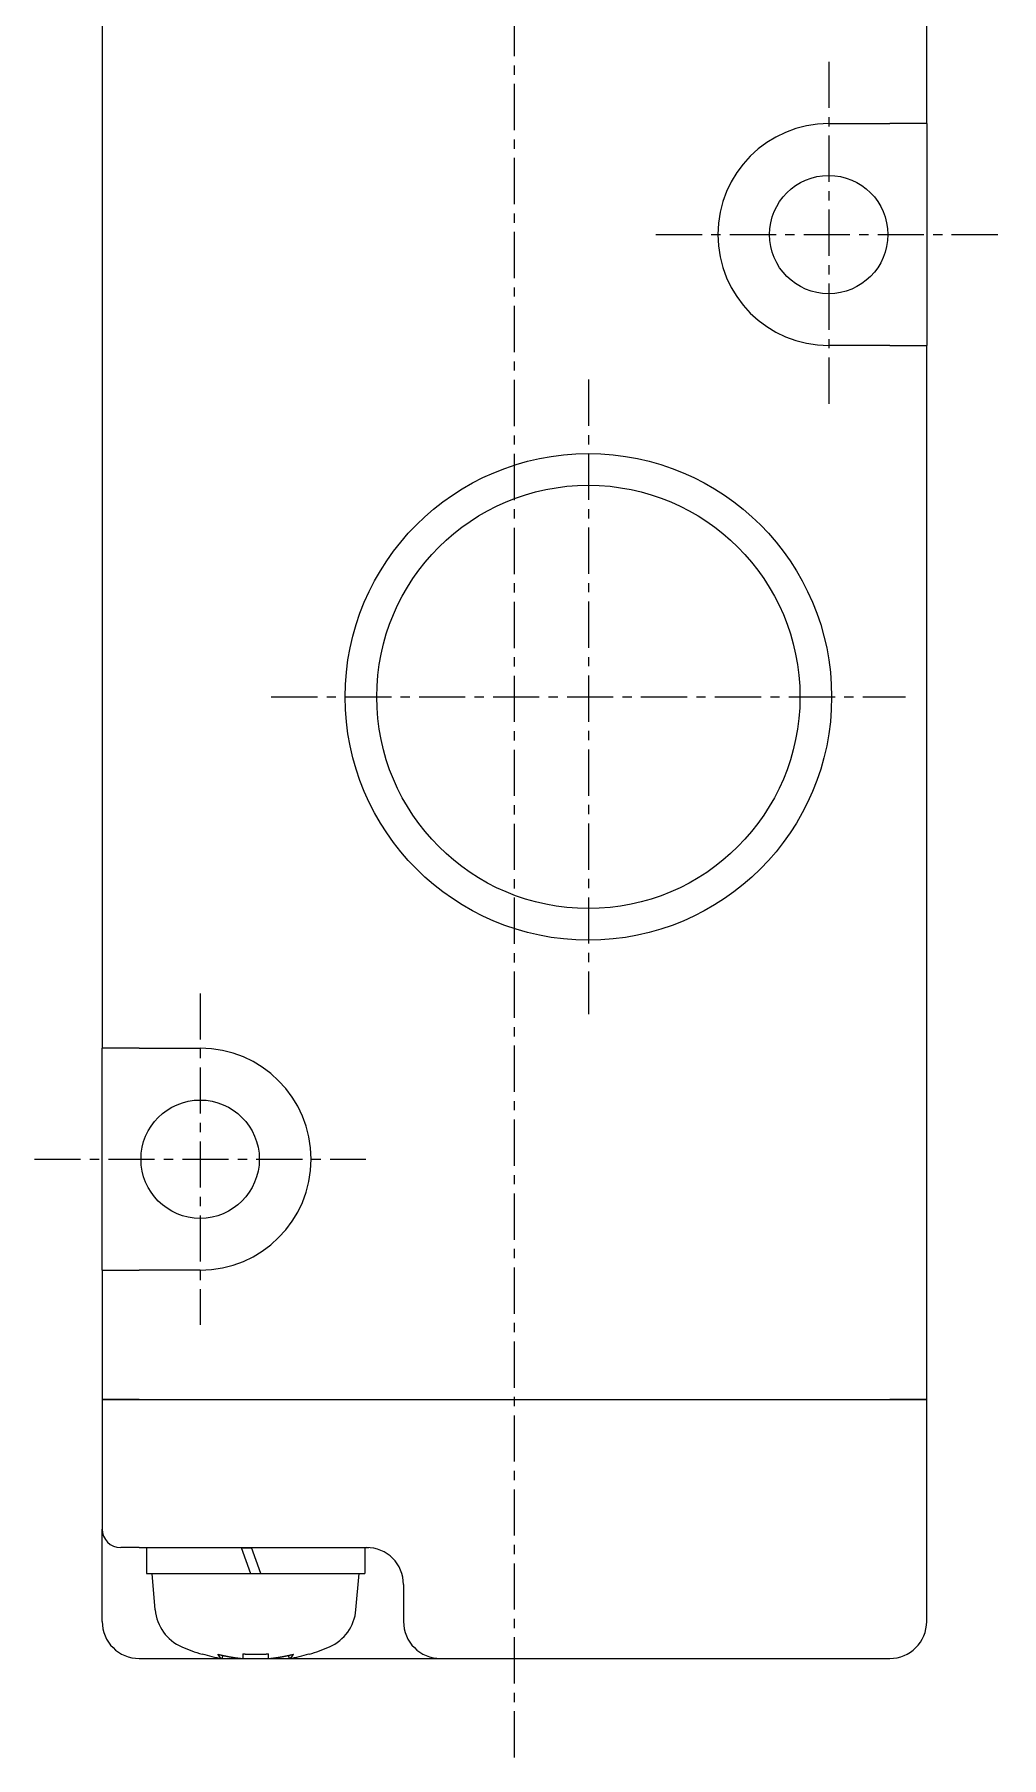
# Model space of a CAD drawing. Extents: x -37 to 246, y -173 to 93.
# Drawn here: x 28.8 to 54.96, y -127.27 to -80.68 of the extents above; entities that cross this region are included whole.
import ezdxf

# ---------------------------------------------------------------- set-up
doc = ezdxf.new("R2010")
doc.units = 0
doc.linetypes.add('CENTER', pattern=[2, 1.25, -0.25, 0.25, -0.25])
doc.layers.get('0').update_dxf_attribs({"linetype": 'CONTINUOUS'})
doc.layers.add('CENTER', color=1, linetype='CENTER')

msp = doc.modelspace()

# ---------------------------------------------------------------- linework, layer by layer
at = {"color": 7, "linetype": 'CONTINUOUS'}
for p, q in [((30.633, -79.595), (30.633, -108.095)), ((52.933, -83.095), (52.933, -79.595)), ((50.283, -83.095), (51.933, -83.095)), ((52.933, -83.095), (51.933, -83.095)), ((52.933, -83.095), (52.933, -89.095)), ((51.933, -89.095), (50.283, -89.095)), ((51.933, -89.095), (52.933, -89.095)), ((52.933, -117.595), (52.933, -89.095)), ((30.633, -114.095), (30.633, -108.095)), ((31.633, -108.095), (30.633, -108.095)), ((31.633, -108.095), (33.283, -108.095)), ((30.633, -114.095), (30.633, -117.595)), ((30.633, -114.095), (31.633, -114.095)), ((33.283, -114.095), (31.633, -114.095)), ((30.633, -117.595), (30.633, -121.095)), ((30.633, -117.595), (31.633, -117.595)), ((31.633, -117.595), (30.633, -117.595)), ((31.633, -117.595), (51.933, -117.595)), ((51.933, -117.595), (52.933, -117.595)), ((52.933, -117.595), (51.933, -117.595)), ((52.933, -123.595), (52.933, -117.595)), ((30.633, -123.595), (30.633, -121.095)), ((31.633, -121.595), (31.133, -121.595)), ((31.633, -121.595), (37.847, -121.595)), ((31.833, -121.595), (31.833, -122.295)), ((34.389, -121.595), (34.643, -122.295)), ((34.923, -122.295), (34.669, -121.595)), ((37.733, -121.595), (37.733, -122.295)), ((34.391, -121.602), (34.671, -121.602)), ((31.833, -122.295), (34.643, -122.295)), ((32.07, -123.284), (31.983, -122.295)), ((34.643, -122.295), (34.923, -122.295)), ((34.923, -122.295), (37.733, -122.295)), ((37.497, -123.284), (37.583, -122.295)), ((38.783, -122.595), (38.783, -123.595)), ((31.633, -124.595), (51.933, -124.595)), ((33.341, -124.47), (33.333, -124.481)), ((33.898, -124.513), (33.865, -124.598)), ((33.866, -124.595), (34.411, -124.595)), ((34.434, -124.47), (34.434, -124.598)), ((34.434, -124.595), (34.783, -124.595)), ((34.783, -124.595), (35.132, -124.595)), ((35.132, -124.598), (35.132, -124.47)), ((35.156, -124.595), (35.701, -124.595)), ((35.702, -124.598), (35.668, -124.513)), ((36.233, -124.481), (36.226, -124.47))]:
    msp.add_line(p, q, dxfattribs=at)
for points in [[(33.758, -124.481, 0), (33.763, -124.482, 0), (33.769, -124.483, 0), (33.774, -124.484, 0), (33.779, -124.486, 0), (33.784, -124.487, 0), (33.789, -124.488, 0), (33.795, -124.489, 0), (33.8, -124.491, 0), (33.805, -124.492, 0), (33.81, -124.493, 0), (33.816, -124.494, 0), (33.821, -124.495, 0), (33.826, -124.497, 0), (33.831, -124.498, 0), (33.837, -124.499, 0), (33.842, -124.5, 0), (33.847, -124.501, 0), (33.852, -124.503, 0), (33.858, -124.504, 0), (33.863, -124.505, 0), (33.868, -124.506, 0), (33.873, -124.507, 0), (33.879, -124.508, 0), (33.884, -124.509, 0), (33.889, -124.511, 0), (33.895, -124.512, 0), (33.9, -124.513, 0), (33.905, -124.514, 0), (33.91, -124.515, 0), (33.916, -124.516, 0), (33.921, -124.517, 0), (33.926, -124.518, 0), (33.931, -124.519, 0), (33.937, -124.521, 0), (33.942, -124.522, 0), (33.947, -124.523, 0), (33.952, -124.524, 0), (33.958, -124.525, 0), (33.963, -124.526, 0), (33.968, -124.527, 0), (33.974, -124.528, 0), (33.979, -124.529, 0), (33.984, -124.53, 0), (33.989, -124.531, 0), (33.995, -124.532, 0), (34, -124.533, 0), (34.005, -124.534, 0), (34.01, -124.535, 0), (34.016, -124.536, 0), (34.021, -124.537, 0), (34.026, -124.538, 0), (34.032, -124.539, 0), (34.037, -124.54, 0), (34.042, -124.541, 0), (34.047, -124.542, 0), (34.053, -124.543, 0), (34.058, -124.544, 0), (34.063, -124.545, 0), (34.069, -124.546, 0), (34.074, -124.547, 0), (34.079, -124.548, 0), (34.084, -124.549, 0), (34.09, -124.55, 0), (34.095, -124.551, 0), (34.1, -124.552, 0), (34.105, -124.552, 0), (34.111, -124.553, 0), (34.116, -124.554, 0), (34.121, -124.555, 0), (34.127, -124.556, 0), (34.132, -124.557, 0), (34.137, -124.558, 0), (34.143, -124.559, 0), (34.148, -124.56, 0), (34.153, -124.56, 0), (34.158, -124.561, 0), (34.164, -124.562, 0), (34.169, -124.563, 0), (34.174, -124.564, 0), (34.18, -124.565, 0), (34.185, -124.565, 0), (34.19, -124.566, 0), (34.196, -124.567, 0), (34.201, -124.568, 0), (34.206, -124.569, 0), (34.211, -124.569, 0), (34.217, -124.57, 0), (34.222, -124.571, 0), (34.227, -124.572, 0), (34.233, -124.573, 0), (34.238, -124.573, 0), (34.243, -124.574, 0), (34.248, -124.575, 0), (34.254, -124.576, 0), (34.259, -124.576, 0), (34.264, -124.577, 0), (34.27, -124.578, 0), (34.275, -124.579, 0), (34.28, -124.579, 0), (34.286, -124.58, 0), (34.291, -124.581, 0), (34.296, -124.581, 0), (34.302, -124.582, 0), (34.307, -124.583, 0), (34.312, -124.584, 0), (34.318, -124.584, 0), (34.323, -124.585, 0), (34.328, -124.586, 0), (34.333, -124.586, 0), (34.339, -124.587, 0), (34.344, -124.588, 0), (34.349, -124.588, 0), (34.355, -124.589, 0), (34.36, -124.59, 0), (34.365, -124.59, 0), (34.371, -124.591, 0), (34.376, -124.591, 0), (34.381, -124.592, 0), (34.386, -124.593, 0), (34.392, -124.593, 0), (34.397, -124.594, 0), (34.403, -124.595, 0), (34.408, -124.595, 0), (34.413, -124.596, 0), (34.418, -124.596, 0), (34.424, -124.597, 0), (34.429, -124.597, 0), (34.434, -124.598, 0)], [(33.758, -124.481, 0), (33.759, -124.482, 0), (33.759, -124.483, 0), (33.76, -124.484, 0), (33.761, -124.486, 0), (33.761, -124.487, 0), (33.762, -124.488, 0), (33.763, -124.489, 0), (33.764, -124.491, 0), (33.764, -124.492, 0), (33.765, -124.493, 0), (33.766, -124.494, 0), (33.767, -124.495, 0), (33.767, -124.497, 0), (33.768, -124.498, 0), (33.769, -124.499, 0), (33.769, -124.5, 0), (33.77, -124.501, 0), (33.771, -124.503, 0), (33.772, -124.504, 0), (33.772, -124.505, 0), (33.773, -124.506, 0), (33.774, -124.507, 0), (33.775, -124.508, 0), (33.775, -124.509, 0), (33.776, -124.511, 0), (33.777, -124.512, 0), (33.778, -124.513, 0), (33.778, -124.514, 0), (33.779, -124.515, 0), (33.78, -124.516, 0), (33.781, -124.517, 0), (33.781, -124.518, 0), (33.782, -124.519, 0), (33.783, -124.521, 0), (33.784, -124.522, 0), (33.784, -124.523, 0), (33.785, -124.524, 0), (33.786, -124.525, 0), (33.787, -124.526, 0), (33.787, -124.527, 0), (33.788, -124.528, 0), (33.789, -124.529, 0), (33.79, -124.53, 0), (33.791, -124.531, 0), (33.791, -124.532, 0), (33.792, -124.533, 0), (33.793, -124.534, 0), (33.794, -124.535, 0), (33.795, -124.536, 0), (33.795, -124.537, 0), (33.796, -124.538, 0), (33.797, -124.539, 0), (33.798, -124.54, 0), (33.799, -124.541, 0), (33.799, -124.542, 0), (33.8, -124.543, 0), (33.801, -124.544, 0), (33.802, -124.545, 0), (33.803, -124.546, 0), (33.803, -124.547, 0), (33.804, -124.548, 0), (33.805, -124.549, 0), (33.806, -124.55, 0), (33.807, -124.551, 0), (33.808, -124.552, 0), (33.809, -124.552, 0), (33.809, -124.553, 0), (33.81, -124.554, 0), (33.811, -124.555, 0), (33.812, -124.556, 0), (33.813, -124.557, 0), (33.814, -124.558, 0), (33.815, -124.559, 0), (33.815, -124.56, 0), (33.816, -124.56, 0), (33.817, -124.561, 0), (33.818, -124.562, 0), (33.819, -124.563, 0), (33.82, -124.564, 0), (33.821, -124.565, 0), (33.821, -124.565, 0), (33.822, -124.566, 0), (33.823, -124.567, 0), (33.824, -124.568, 0), (33.825, -124.569, 0), (33.826, -124.569, 0), (33.827, -124.57, 0), (33.828, -124.571, 0), (33.828, -124.572, 0), (33.829, -124.573, 0), (33.83, -124.573, 0), (33.831, -124.574, 0), (33.832, -124.575, 0), (33.833, -124.576, 0), (33.834, -124.576, 0), (33.835, -124.577, 0), (33.836, -124.578, 0), (33.837, -124.579, 0), (33.838, -124.579, 0), (33.839, -124.58, 0), (33.839, -124.581, 0), (33.84, -124.581, 0), (33.841, -124.582, 0), (33.842, -124.583, 0), (33.843, -124.584, 0), (33.844, -124.584, 0), (33.845, -124.585, 0), (33.846, -124.586, 0), (33.847, -124.586, 0), (33.848, -124.587, 0), (33.849, -124.588, 0), (33.85, -124.588, 0), (33.851, -124.589, 0), (33.852, -124.59, 0), (33.852, -124.59, 0), (33.853, -124.591, 0), (33.854, -124.591, 0), (33.855, -124.592, 0), (33.856, -124.593, 0), (33.857, -124.593, 0), (33.858, -124.594, 0), (33.859, -124.595, 0), (33.86, -124.595, 0), (33.861, -124.596, 0), (33.862, -124.596, 0), (33.863, -124.597, 0), (33.864, -124.597, 0), (33.865, -124.598, 0)], [(34.434, -124.47, 0), (34.44, -124.47, 0), (34.445, -124.471, 0), (34.451, -124.471, 0), (34.456, -124.471, 0), (34.462, -124.472, 0), (34.467, -124.472, 0), (34.472, -124.472, 0), (34.478, -124.473, 0), (34.483, -124.473, 0), (34.489, -124.473, 0), (34.494, -124.473, 0), (34.5, -124.474, 0), (34.505, -124.474, 0), (34.511, -124.474, 0), (34.516, -124.474, 0), (34.522, -124.475, 0), (34.527, -124.475, 0), (34.532, -124.475, 0), (34.538, -124.475, 0), (34.543, -124.476, 0), (34.549, -124.476, 0), (34.554, -124.476, 0), (34.56, -124.476, 0), (34.565, -124.476, 0), (34.571, -124.477, 0), (34.576, -124.477, 0), (34.581, -124.477, 0), (34.587, -124.477, 0), (34.592, -124.477, 0), (34.598, -124.478, 0), (34.603, -124.478, 0), (34.609, -124.478, 0), (34.614, -124.478, 0), (34.62, -124.478, 0), (34.625, -124.478, 0), (34.63, -124.479, 0), (34.636, -124.479, 0), (34.641, -124.479, 0), (34.647, -124.479, 0), (34.652, -124.479, 0), (34.658, -124.479, 0), (34.663, -124.479, 0), (34.669, -124.479, 0), (34.674, -124.48, 0), (34.68, -124.48, 0), (34.685, -124.48, 0), (34.691, -124.48, 0), (34.696, -124.48, 0), (34.702, -124.48, 0), (34.707, -124.48, 0), (34.712, -124.48, 0), (34.718, -124.48, 0), (34.723, -124.48, 0), (34.729, -124.48, 0), (34.734, -124.48, 0), (34.74, -124.48, 0), (34.745, -124.48, 0), (34.751, -124.48, 0), (34.756, -124.48, 0), (34.761, -124.481, 0), (34.767, -124.481, 0), (34.772, -124.481, 0), (34.778, -124.481, 0), (34.783, -124.481, 0), (34.789, -124.481, 0), (34.794, -124.481, 0), (34.8, -124.481, 0), (34.805, -124.481, 0), (34.811, -124.48, 0), (34.816, -124.48, 0), (34.822, -124.48, 0), (34.827, -124.48, 0), (34.832, -124.48, 0), (34.838, -124.48, 0), (34.843, -124.48, 0), (34.849, -124.48, 0), (34.854, -124.48, 0), (34.86, -124.48, 0), (34.865, -124.48, 0), (34.871, -124.48, 0), (34.876, -124.48, 0), (34.882, -124.48, 0), (34.887, -124.48, 0), (34.892, -124.48, 0), (34.898, -124.479, 0), (34.903, -124.479, 0), (34.909, -124.479, 0), (34.914, -124.479, 0), (34.92, -124.479, 0), (34.925, -124.479, 0), (34.931, -124.479, 0), (34.936, -124.479, 0), (34.942, -124.478, 0), (34.947, -124.478, 0), (34.953, -124.478, 0), (34.958, -124.478, 0), (34.963, -124.478, 0), (34.969, -124.478, 0), (34.974, -124.477, 0), (34.98, -124.477, 0), (34.985, -124.477, 0), (34.991, -124.477, 0), (34.996, -124.477, 0), (35.002, -124.476, 0), (35.007, -124.476, 0), (35.013, -124.476, 0), (35.018, -124.476, 0), (35.023, -124.476, 0), (35.029, -124.475, 0), (35.034, -124.475, 0), (35.04, -124.475, 0), (35.045, -124.475, 0), (35.051, -124.474, 0), (35.056, -124.474, 0), (35.062, -124.474, 0), (35.067, -124.474, 0), (35.072, -124.473, 0), (35.078, -124.473, 0), (35.083, -124.473, 0), (35.089, -124.473, 0), (35.094, -124.472, 0), (35.1, -124.472, 0), (35.105, -124.472, 0), (35.111, -124.471, 0), (35.116, -124.471, 0), (35.121, -124.471, 0), (35.127, -124.47, 0), (35.132, -124.47, 0)], [(35.132, -124.598, 0), (35.138, -124.597, 0), (35.143, -124.597, 0), (35.148, -124.596, 0), (35.154, -124.596, 0), (35.159, -124.595, 0), (35.164, -124.595, 0), (35.169, -124.594, 0), (35.175, -124.593, 0), (35.18, -124.593, 0), (35.185, -124.592, 0), (35.191, -124.591, 0), (35.196, -124.591, 0), (35.201, -124.59, 0), (35.207, -124.59, 0), (35.212, -124.589, 0), (35.217, -124.588, 0), (35.223, -124.588, 0), (35.228, -124.587, 0), (35.233, -124.586, 0), (35.239, -124.586, 0), (35.244, -124.585, 0), (35.249, -124.584, 0), (35.255, -124.584, 0), (35.26, -124.583, 0), (35.265, -124.582, 0), (35.27, -124.581, 0), (35.276, -124.581, 0), (35.281, -124.58, 0), (35.286, -124.579, 0), (35.292, -124.579, 0), (35.297, -124.578, 0), (35.302, -124.577, 0), (35.307, -124.576, 0), (35.313, -124.576, 0), (35.318, -124.575, 0), (35.323, -124.574, 0), (35.329, -124.573, 0), (35.334, -124.573, 0), (35.339, -124.572, 0), (35.345, -124.571, 0), (35.35, -124.57, 0), (35.355, -124.569, 0), (35.361, -124.569, 0), (35.366, -124.568, 0), (35.371, -124.567, 0), (35.376, -124.566, 0), (35.382, -124.565, 0), (35.387, -124.565, 0), (35.392, -124.564, 0), (35.398, -124.563, 0), (35.403, -124.562, 0), (35.408, -124.561, 0), (35.413, -124.56, 0), (35.419, -124.56, 0), (35.424, -124.559, 0), (35.429, -124.558, 0), (35.435, -124.557, 0), (35.44, -124.556, 0), (35.445, -124.555, 0), (35.45, -124.554, 0), (35.456, -124.553, 0), (35.461, -124.552, 0), (35.466, -124.552, 0), (35.472, -124.551, 0), (35.477, -124.55, 0), (35.482, -124.549, 0), (35.488, -124.548, 0), (35.493, -124.547, 0), (35.498, -124.546, 0), (35.503, -124.545, 0), (35.509, -124.544, 0), (35.514, -124.543, 0), (35.519, -124.542, 0), (35.525, -124.541, 0), (35.53, -124.54, 0), (35.535, -124.539, 0), (35.54, -124.538, 0), (35.546, -124.537, 0), (35.551, -124.536, 0), (35.556, -124.535, 0), (35.562, -124.534, 0), (35.567, -124.533, 0), (35.572, -124.532, 0), (35.577, -124.531, 0), (35.583, -124.53, 0), (35.588, -124.529, 0), (35.593, -124.528, 0), (35.598, -124.527, 0), (35.604, -124.526, 0), (35.609, -124.525, 0), (35.614, -124.524, 0), (35.62, -124.523, 0), (35.625, -124.522, 0), (35.63, -124.521, 0), (35.635, -124.519, 0), (35.641, -124.518, 0), (35.646, -124.517, 0), (35.651, -124.516, 0), (35.656, -124.515, 0), (35.662, -124.514, 0), (35.667, -124.513, 0), (35.672, -124.512, 0), (35.677, -124.511, 0), (35.683, -124.509, 0), (35.688, -124.508, 0), (35.693, -124.507, 0), (35.698, -124.506, 0), (35.704, -124.505, 0), (35.709, -124.504, 0), (35.714, -124.503, 0), (35.719, -124.501, 0), (35.725, -124.5, 0), (35.73, -124.499, 0), (35.735, -124.498, 0), (35.74, -124.497, 0), (35.746, -124.495, 0), (35.751, -124.494, 0), (35.756, -124.493, 0), (35.761, -124.492, 0), (35.767, -124.491, 0), (35.772, -124.489, 0), (35.777, -124.488, 0), (35.782, -124.487, 0), (35.788, -124.486, 0), (35.793, -124.484, 0), (35.798, -124.483, 0), (35.803, -124.482, 0), (35.809, -124.481, 0)], [(35.702, -124.598, 0), (35.703, -124.597, 0), (35.703, -124.597, 0), (35.705, -124.596, 0), (35.706, -124.596, 0), (35.706, -124.595, 0), (35.707, -124.595, 0), (35.708, -124.594, 0), (35.709, -124.593, 0), (35.71, -124.593, 0), (35.711, -124.592, 0), (35.712, -124.591, 0), (35.713, -124.591, 0), (35.714, -124.59, 0), (35.715, -124.59, 0), (35.716, -124.589, 0), (35.717, -124.588, 0), (35.718, -124.588, 0), (35.719, -124.587, 0), (35.72, -124.586, 0), (35.721, -124.586, 0), (35.722, -124.585, 0), (35.723, -124.584, 0), (35.724, -124.584, 0), (35.724, -124.583, 0), (35.725, -124.582, 0), (35.726, -124.581, 0), (35.727, -124.581, 0), (35.728, -124.58, 0), (35.729, -124.579, 0), (35.73, -124.579, 0), (35.731, -124.578, 0), (35.732, -124.577, 0), (35.733, -124.576, 0), (35.734, -124.576, 0), (35.734, -124.575, 0), (35.735, -124.574, 0), (35.736, -124.573, 0), (35.737, -124.573, 0), (35.738, -124.572, 0), (35.739, -124.571, 0), (35.74, -124.57, 0), (35.741, -124.569, 0), (35.742, -124.569, 0), (35.743, -124.568, 0), (35.743, -124.567, 0), (35.744, -124.566, 0), (35.745, -124.565, 0), (35.746, -124.565, 0), (35.747, -124.564, 0), (35.748, -124.563, 0), (35.749, -124.562, 0), (35.75, -124.561, 0), (35.75, -124.56, 0), (35.751, -124.56, 0), (35.752, -124.559, 0), (35.753, -124.558, 0), (35.754, -124.557, 0), (35.755, -124.556, 0), (35.756, -124.555, 0), (35.756, -124.554, 0), (35.757, -124.553, 0), (35.758, -124.552, 0), (35.759, -124.552, 0), (35.76, -124.551, 0), (35.761, -124.55, 0), (35.761, -124.549, 0), (35.762, -124.548, 0), (35.763, -124.547, 0), (35.764, -124.546, 0), (35.765, -124.545, 0), (35.766, -124.544, 0), (35.766, -124.543, 0), (35.767, -124.542, 0), (35.768, -124.541, 0), (35.769, -124.54, 0), (35.77, -124.539, 0), (35.77, -124.538, 0), (35.771, -124.537, 0), (35.772, -124.536, 0), (35.773, -124.535, 0), (35.774, -124.534, 0), (35.775, -124.533, 0), (35.775, -124.532, 0), (35.776, -124.531, 0), (35.777, -124.53, 0), (35.778, -124.529, 0), (35.778, -124.528, 0), (35.779, -124.527, 0), (35.78, -124.526, 0), (35.781, -124.525, 0), (35.782, -124.524, 0), (35.782, -124.523, 0), (35.783, -124.522, 0), (35.784, -124.521, 0), (35.785, -124.519, 0), (35.785, -124.518, 0), (35.786, -124.517, 0), (35.787, -124.516, 0), (35.788, -124.515, 0), (35.788, -124.514, 0), (35.789, -124.513, 0), (35.79, -124.512, 0), (35.791, -124.511, 0), (35.791, -124.509, 0), (35.792, -124.508, 0), (35.793, -124.507, 0), (35.794, -124.506, 0), (35.794, -124.505, 0), (35.795, -124.504, 0), (35.796, -124.503, 0), (35.797, -124.501, 0), (35.797, -124.5, 0), (35.798, -124.499, 0), (35.799, -124.498, 0), (35.8, -124.497, 0), (35.8, -124.495, 0), (35.801, -124.494, 0), (35.802, -124.493, 0), (35.802, -124.492, 0), (35.803, -124.491, 0), (35.804, -124.489, 0), (35.804, -124.488, 0), (35.805, -124.487, 0), (35.806, -124.486, 0), (35.807, -124.484, 0), (35.807, -124.483, 0), (35.808, -124.482, 0), (35.809, -124.481, 0)]]:
    msp.add_polyline3d(points, dxfattribs=at)
for centre, radius in [((50.283, -86.095), 1.6), ((43.783, -98.595), 5.723), ((33.283, -111.095), 1.6)]:
    msp.add_circle(centre, radius, dxfattribs=at)
at = {"color": 3, "linetype": 'CONTINUOUS'}
msp.add_circle((43.783, -98.595), 6.579, dxfattribs=at)
at = {"color": 7, "linetype": 'CONTINUOUS'}
for centre, radius, start, end in [((50.283, -86.095), 3, 90, 270), ((33.283, -111.095), 3, 270, 90), ((31.133, -121.095), 0.5, 180, 270), ((37.783, -122.595), 1, 0, 90), ((33.265, -123.179), 1.2, 185, 246.4529), ((36.301, -123.179), 1.2, 293.5471, 355), ((31.633, -123.595), 1, 180, 270), ((39.783, -123.595), 1, 180, 270), ((51.933, -123.595), 1, 270, 0), ((34.783, -119.695), 5, 246.4529, 253.142), ((34.783, -119.695), 5, 286.858, 293.5471), ((34.783, -119.695), 4.988, 253.1891, 259.3918), ((34.783, -119.695), 4.988, 280.6082, 286.8109)]:
    msp.add_arc(centre, radius, start, end, dxfattribs=at)
at = {"layer": 'CENTER', "color": 1, "linetype": 'CENTER'}
for p, q in [((41.783, -127.273), (41.783, 11.804)), ((50.283, -81.42), (50.283, -90.77)), ((45.608, -86.095), (54.958, -86.095)), ((43.783, -90.017), (43.783, -107.174)), ((35.205, -98.595), (52.362, -98.595)), ((33.283, -106.613), (33.283, -115.578)), ((28.801, -111.095), (37.766, -111.095))]:
    msp.add_line(p, q, dxfattribs=at)

doc.saveas('drawing.dxf')
